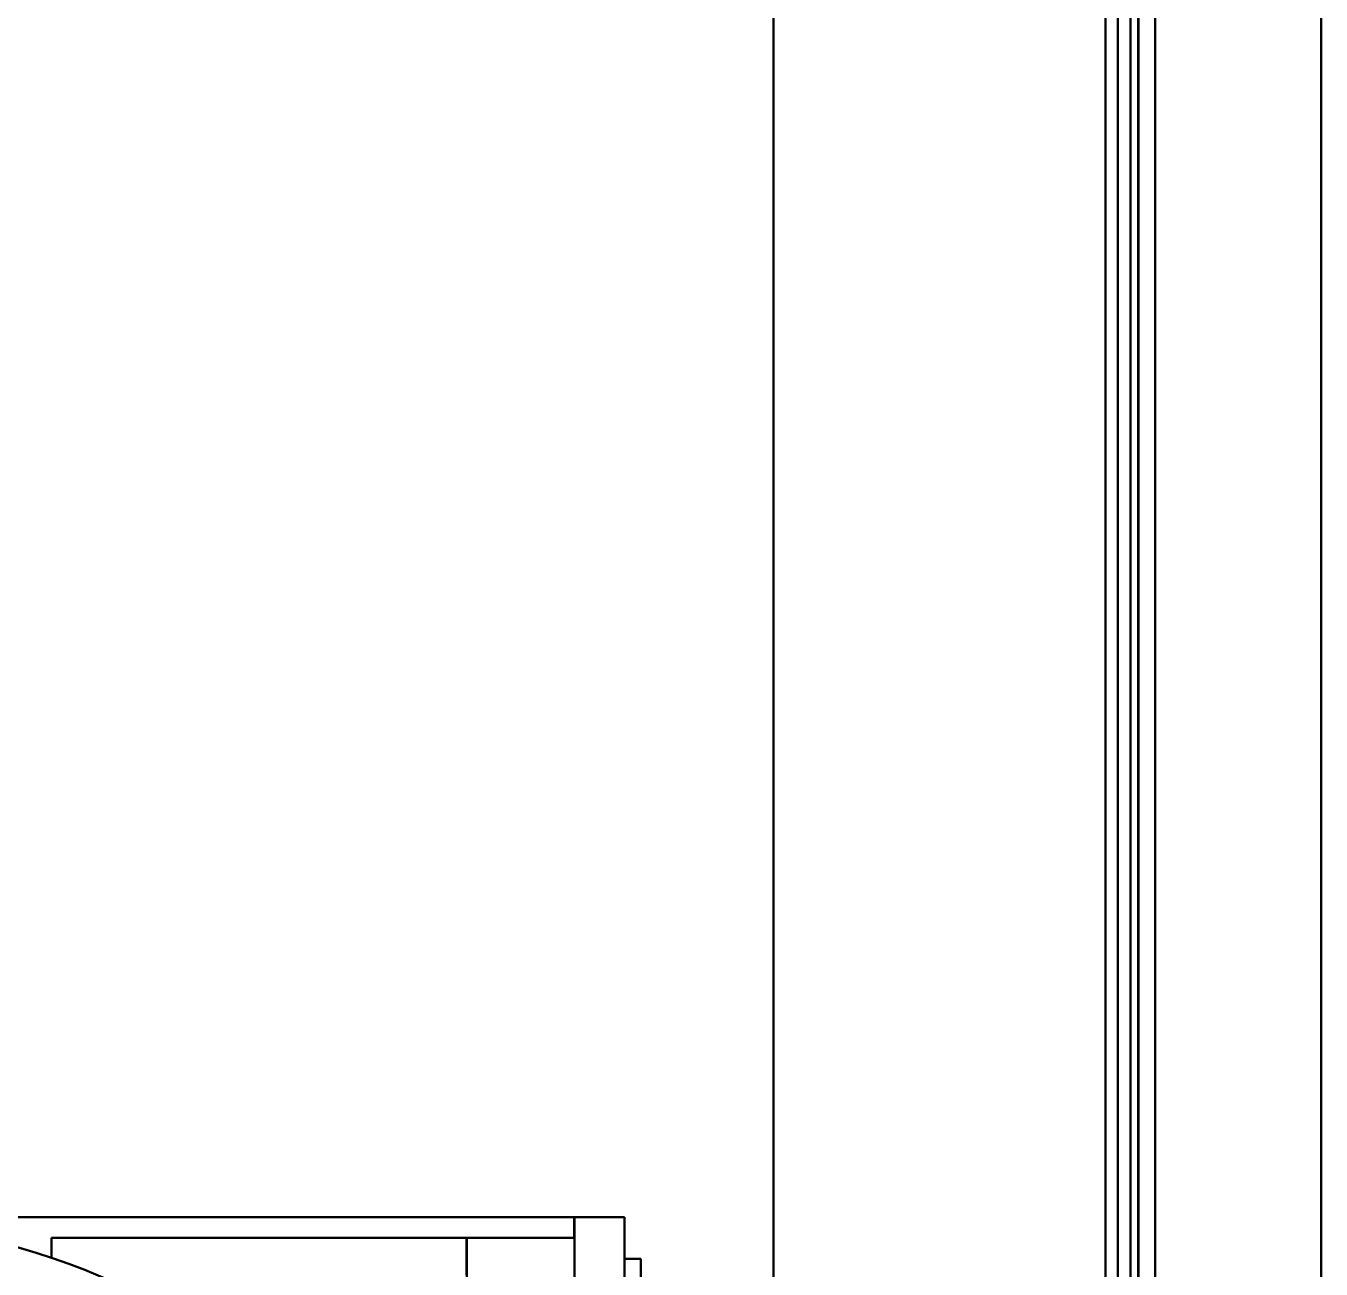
# Model space of a CAD drawing. Header units: millimetres. Extents: x 4915 to 15267, y 4787 to 10268.
# Drawn here: x 6535.2 to 6691.2, y 9028 to 9177.8 of the extents above; entities that cross this region are included whole.
import ezdxf

# ---------------------------------------------------------------- set-up
doc = ezdxf.new("R2010")
doc.units = ezdxf.units.MM
doc.layers.add('外形線', color=7, linetype='Continuous', lineweight=50)

msp = doc.modelspace()

# ---------------------------------------------------------------- linework, layer by layer
at = {"layer": '外形線'}
for p, q in [((6666.73, 9555.78), (6666.73, 8635.78)), ((6668.23, 8635.78), (6668.23, 9555.78)), ((6671.21, 9495.08), (6671.21, 8717.48)), ((6671.21, 9495.08), (6671.21, 8717.48)), ((6691.21, 9493.28), (6691.21, 8719.28)), ((6625.24, 9489.28), (6625.24, 8702.28)), ((6625.24, 8702.28), (6625.24, 9489.28)), ((6665.24, 9479.78), (6665.24, 8732.78)), ((6665.24, 8735.78), (6665.24, 9476.78)), ((6668.24, 8735.78), (6668.24, 9476.78)), ((6669.19, 9416.28), (6669.19, 8778.28)), ((6669.2, 9416.28), (6669.2, 8778.28)), ((6669.2, 9416.28), (6669.2, 8778.28)), ((6669.2, 9416.28), (6669.2, 8778.28)), ((6457.24, 9034.28), (6595.24, 9034.28)), ((6595.24, 9034.28), (6601.24, 9034.28)), ((6601.24, 9034.28), (6601.24, 9031.78)), ((6601.28, 9034.28), (6601.28, 8864.28)), ((6607.28, 9034.28), (6601.28, 9034.28)), ((6607.28, 9034.28), (6607.28, 8864.28)), ((6538.26, 9031.78), (6538.26, 9029.36)), ((6538.26, 9029.36), (6538.26, 9031.78)), ((6538.27, 9031.78), (6538.27, 9029.35)), ((6538.27, 9029.35), (6538.27, 9031.78)), ((6588.27, 9031.78), (6538.27, 9031.78)), ((6588.27, 9031.78), (6588.27, 9027.28)), ((6588.28, 9031.78), (6588.28, 8984.1)), ((6601.28, 9031.78), (6588.28, 9031.78)), ((6601.28, 9031.78), (6601.28, 8981.78)), ((6609.27, 9029.28), (6607.28, 9029.28))]:
    msp.add_line(p, q, dxfattribs=at).dxf.unprotected_set("ltscale", 0)
msp.add_circle((6511.28, 8949.28), 84.5, dxfattribs=at).dxf.unprotected_set("ltscale", 0)
msp.add_ellipse((6609.27, 9019.28), major_axis=(0, 10), ratio=0.000138, start_param=3.141587, end_param=6.283179, dxfattribs=at).dxf.unprotected_set("ltscale", 0)

doc.saveas('drawing.dxf')
